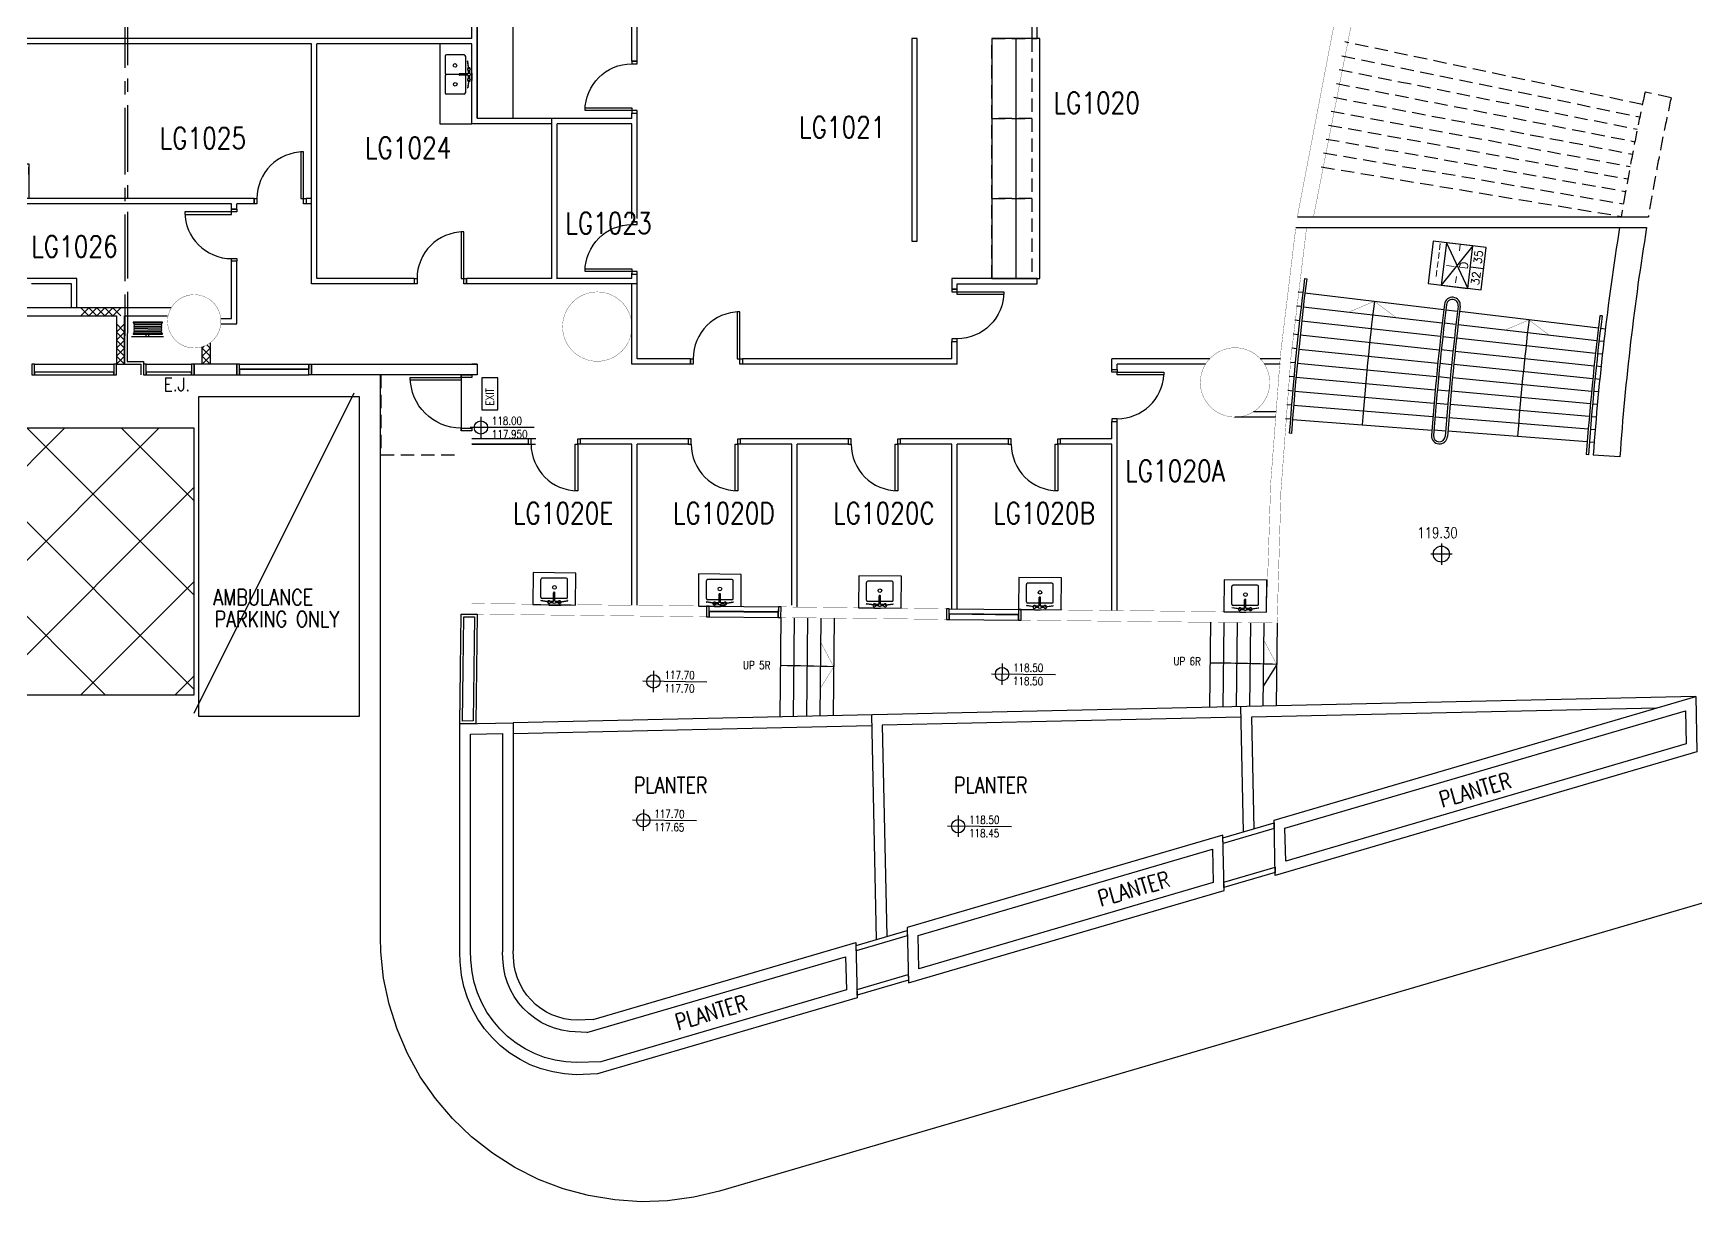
# Model space of a CAD drawing. Extents: x -163000 to 184253, y -124935 to 90032.
# Drawn here: x -78017 to -46858, y -99000 to -77101 of the extents above; entities that cross this region are included whole.
import ezdxf

# ---------------------------------------------------------------- set-up
doc = ezdxf.new("R2010")
doc.units = 0
doc.header["$LTSCALE"] = 1000
doc.header["$MEASUREMENT"] = 0
for name, pattern in [('s1118a$0$CENTER', [2, 1.25, -0.25, 0.25, -0.25]), ('s1118a$0$HIDDEN', [0.375, 0.25, -0.125]), ('s4118a$0$HIDDEN', [0.375, 0.25, -0.125])]:
    doc.linetypes.add(name, pattern=pattern)
doc.layers.get('0').update_dxf_attribs({"linetype": 'CONTINUOUS'})
for name, color, linetype in [('s1118a$0$17', 14, 'CONTINUOUS'), ('s1118a$0$20', 7, 'CONTINUOUS'), ('s1118a$0$22', 7, 'CONTINUOUS'), ('s1118a$0$23', 7, 'CONTINUOUS'), ('s1118a$0$25', 7, 'CONTINUOUS'), ('s1118a$0$30', 2, 'CONTINUOUS'), ('s1118a$0$31', 10, 'CONTINUOUS'), ('s1118a$0$49', 7, 'CONTINUOUS'), ('s1118a$0$5', 7, 'CONTINUOUS'), ('s1118a$0$56', 7, 'CONTINUOUS'), ('s1118a$0$6', 7, 'CONTINUOUS'), ('s1118a$0$7', 7, 'CONTINUOUS'), ('s1118a$0$DIM', 6, 'CONTINUOUS'), ('s1118a$0$Exit', 1, 'CONTINUOUS'), ('s1118a$0$FURNITURE', 4, 'CONTINUOUS'), ('s1118a$0$HR', 1, 'CONTINUOUS'), ('s1118a$0$ROOM-NO', 4, 'CONTINUOUS'), ('s4118a$0$17', 14, 'CONTINUOUS'), ('s4118a$0$20', 7, 'CONTINUOUS'), ('s4118a$0$23', 7, 'CONTINUOUS'), ('s4118a$0$25', 7, 'CONTINUOUS'), ('s4118a$0$30', 2, 'CONTINUOUS'), ('s4118a$0$35', 7, 'CONTINUOUS'), ('s4118a$0$48', 7, 'CONTINUOUS'), ('s4118a$0$51', 7, 'CONTINUOUS'), ('s4118a$0$6', 7, 'CONTINUOUS'), ('s4118a$0$9', 7, 'CONTINUOUS'), ('s4118a$0$DIM', 6, 'CONTINUOUS'), ('s4118a$0$FURNITURE', 4, 'CONTINUOUS'), ('s4118a$0$ROOM-NO', 4, 'CONTINUOUS')]:
    doc.layers.add(name, color=color, linetype=linetype)
doc.styles.add('s1118a$0$STANDARD', font='SIMPLEX', dxfattribs={"width": 0.8})
doc.styles.add('s4118a$0$STANDARD', font='SIMPLEX')

# ---------------------------------------------------------------- blocks, each defined once
blk = doc.blocks.new('s1118a$0$CHAT15')
at = {"layer": 's1118a$0$22', "color": 14, "linetype": 'Continuous'}
for points in [[(0, 0), (0.15, 0.15), (0.3, 0), (0.45, 0.15), (0.6, 0), (0.75, 0.15)], [(0, 0.15), (0.15, 0), (0.3, 0.15), (0.45, 0), (0.6, 0.15), (0.75, 0)]]:
    blk.add_lwpolyline(points, dxfattribs=at)
blk = doc.blocks.new('s1118a$0$HR')
at = {"layer": 's1118a$0$56', "color": 1, "linetype": 'Continuous'}
for p, q in [((0, 0.6), (0, 0)), ((0, 0.325), (0.05, 0.325)), ((0.0594, 0.046), (0.067, 0.5441)), ((0.0862, 0.046), (0.0938, 0.5441)), ((0.113, 0.046), (0.1206, 0.5441)), ((0.1398, 0.046), (0.1474, 0.5441)), ((0.1666, 0.046), (0.1742, 0.5441)), ((0.2009, 0.5441), (0.1933, 0.046)), ((0.2201, 0.046), (0.2277, 0.5441)), ((0.2469, 0.046), (0.2545, 0.5441)), ((0, 0.275), (0.05, 0.275))]:
    blk.add_line(p, q, dxfattribs=at)
for points in [[(0.0574, 0.57), (0.0449, 0.57), (0.0449, 0.02), (0.0574, 0.02)], [(0.2574, 0.02), (0.2699, 0.02), (0.2699, 0.57), (0.2574, 0.57)]]:
    blk.add_lwpolyline(points, close=True, dxfattribs=at)
for centre, start, end in [((0.08045, 0.544103), 0.000031, 180.000025), ((0.107236, 0.544103), 0.000031, 180.000025), ((0.134022, 0.544103), 0.000031, 180.000025), ((0.160808, 0.544103), 0.000031, 180.000025), ((0.187594, 0.544103), 0.000031, 180.000025), ((0.21438, 0.544103), 0.000031, 180.000025), ((0.241165, 0.544103), 0.000031, 180.000025), ((0.07285, 0.046), 179.999972, 359.999967), ((0.099636, 0.046), 179.999972, 359.999967), ((0.126422, 0.046), 179.999972, 359.999967), ((0.153208, 0.046), 179.999972, 359.999967), ((0.179994, 0.046), 179.999972, 359.999967), ((0.20678, 0.046), 179.999972, 359.999967), ((0.233565, 0.046), 179.999972, 359.999967)]:
    blk.add_arc(centre, 0.013393, start, end, dxfattribs=at)
blk = doc.blocks.new('s1118a$0$D1050A')
at = {"layer": 's1118a$0$30', "color": 14, "linetype": 'Continuous'}
for points in [[(0.05, 0.2), (0.1, 0.2), (0.1, 1.15), (0.05, 1.15)], [(0, 0), (0.05, 0), (0.05, 0.2), (0, 0.2)], [(1, 0), (1.05, 0), (1.05, 0.2), (1, 0.2)]]:
    blk.add_lwpolyline(points, close=True, dxfattribs=at)
blk.add_arc((0.05, 0.200001), 0.950006, 0, 90, dxfattribs=at)
blk = doc.blocks.new('s1118a$0$EXIT')
at = {"layer": 's1118a$0$56', "color": 1, "linetype": 'Continuous'}
blk.add_lwpolyline([(0, 0), (0.6, 0), (0.6, 0.3), (0, 0.3)], close=True, dxfattribs=at)
at = {"layer": 's1118a$0$56', "color": 1, "linetype": 'Continuous', "style": 's1118a$0$STANDARD', "width": 0.8}
blk.add_text('EXIT', height=0.15, dxfattribs=at).set_placement((0.0816, 0.0747))
blk = doc.blocks.new('s1118a$0$d875')
at = {"layer": 's1118a$0$30', "color": 2, "linetype": 'Continuous'}
blk.add_lwpolyline([(-86449.9, -74949.9), (-86449.9, -74074.9), (-86499.9, -74074.9), (-86499.9, -74949.9)], close=True, dxfattribs=at)
at = {"layer": 's1118a$0$30'}
for points in [[(-87374.9, -74949.9), (-87324.9, -74949.9), (-87324.9, -75049.9), (-87374.9, -75049.9)], [(-86449.9, -74949.9), (-86399.9, -74949.9), (-86399.9, -75049.9), (-86449.9, -75049.9)]]:
    blk.add_lwpolyline(points, close=True, dxfattribs=at)
blk.add_arc((-86449.9, -74949.9), 875, 90, 180, dxfattribs=at)
blk = doc.blocks.new('s1118a$0$MedicalSink')
at = {"layer": 's1118a$0$6'}
for p, q in [((-14273, 4724), (-14273, 4573)), ((-14247, 4724), (-14247, 4573)), ((-14257, 4563), (-14263, 4563))]:
    blk.add_line(p, q, dxfattribs=at)
blk.add_circle((-14260, 4748), 28, dxfattribs=at)
for centre, radius, start, end in [((-14360, 4748), 28, 202.4897, 192.2151), ((-14160, 4748), 28, 347.5759, 337.2985), ((-14263, 4573), 10, 180, 269.4331), ((-14257, 4573), 10, 269.4331, 0)]:
    blk.add_arc(centre, radius, start, end, dxfattribs=at)
at = {"layer": 's1118a$0$DIM', "linetype": 'Continuous'}
for p, q in [((-14513, 4723), (-14513, 4722)), ((-14363, 4748), (-14512, 4725)), ((-14362, 4743), (-14511, 4720)), ((-14360, 4747), (-14360, 4746)), ((-14336, 4734), (-14284, 4734)), ((-14334, 4759), (-14286, 4759)), ((-14236, 4734), (-14184, 4734)), ((-14234, 4759), (-14186, 4759)), ((-14161, 4747), (-14161, 4746)), ((-14160, 4743), (-14011, 4720)), ((-14158, 4748), (-14009, 4725)), ((-14008, 4723), (-14008, 4722))]:
    blk.add_line(p, q, dxfattribs=at)
blk.add_circle((-14263, 4474), 34.1, dxfattribs=at)
for centre, start, end in [((-14511, 4723), 103.0174, 193.0174), ((-14511, 4722), 193.0174, 283.0174), ((-14362, 4746), 13.0174, 103.0174), ((-14362, 4745), 283.0174, 13.0174), ((-14159, 4746), 76.9826, 166.9826), ((-14159, 4745), 166.9826, 256.9826), ((-14010, 4722), 256.9826, 346.9826), ((-14010, 4723), 346.9826, 76.9826)]:
    blk.add_arc(centre, 2, start, end, dxfattribs=at)
at = {"layer": 's1118a$0$FURNITURE', "linetype": 'Continuous'}
for p, q in [((-14485, 4680), (-14035, 4680)), ((-14510, 4655), (-14510, 4324)), ((-14010, 4655), (-14010, 4324)), ((-14485, 4299), (-14035, 4299))]:
    blk.add_line(p, q, dxfattribs=at)
for centre, start, end in [((-14485, 4655), 90, 180), ((-14035, 4655), 0, 90), ((-14485, 4324), 180, 270), ((-14035, 4324), 270, 0)]:
    blk.add_arc(centre, 25, start, end, dxfattribs=at)
blk = doc.blocks.new('s1118a$0$Clinic-LG1012')
at = {"layer": 's1118a$0$20'}
for centre in [(-87003, -70889), (-84022, -70889), (-89033, -71153), (-86052, -71153)]:
    blk.add_circle(centre, 50, dxfattribs=at)
at = {"layer": 's1118a$0$30'}
for p, q in [((-78700, -79750), (-78700, -79611)), ((-78100, -79550), (-78100, -80200)), ((-78100, -79750), (-78100, -79611)), ((-78600, -80200), (-78629, -80200))]:
    blk.add_line(p, q, dxfattribs=at)
blk.add_lwpolyline([(-78100, -80200), (-78700, -80200), (-78700, -79550), (-78100, -79550)], close=True, dxfattribs=at)
at = {"layer": 's1118a$0$49'}
for centre in [(-86745, -71042), (-83770, -71042), (-88755, -71223), (-85780, -71223)]:
    blk.add_circle(centre, 175, dxfattribs=at)
at = {"layer": 's1118a$0$6'}
for p, q in [((-88782, -71029), (-88782, -71180)), ((-88756, -71029), (-88756, -71180)), ((-86761, -70859), (-86761, -71009)), ((-86745, -71019), (-86751, -71019)), ((-86735, -70859), (-86735, -71009)), ((-85801, -71029), (-85801, -71180)), ((-85775, -71029), (-85775, -71180)), ((-83780, -70859), (-83780, -71009)), ((-83764, -71019), (-83770, -71019)), ((-83754, -70859), (-83754, -71009)), ((-88766, -71190), (-88772, -71190)), ((-85786, -71190), (-85792, -71190)), ((-70036, -77877), (-70036, -77871)), ((-69876, -77861), (-70026, -77861)), ((-69876, -77887), (-70026, -77887)), ((-78529, -80521), (-78439, -80521)), ((-78529, -80536), (-78439, -80536)), ((-78433, -80527), (-78433, -80530))]:
    blk.add_line(p, q, dxfattribs=at)
for centre, radius in [((-88769, -71005), 28), ((-86748, -70834), 28), ((-85788, -71005), 28), ((-83767, -70834), 28), ((-69851, -77874), 28), ((-78544, -80529), 16.8)]:
    blk.add_circle(centre, radius, dxfattribs=at)
for centre, radius, start, end in [((-86751, -71009), 10, 180, 269.4331), ((-86745, -71009), 10, 269.4331, 0), ((-83770, -71009), 10, 180, 269.4331), ((-83764, -71009), 10, 269.4331, 0), ((-88772, -71180), 10, 180, 269.4331), ((-88766, -71180), 10, 269.4331, 0), ((-85791, -71180), 10, 180, 269.4331), ((-85785, -71180), 10, 269.4331, 0), ((-70026, -77871), 10, 90, 179.4331), ((-70026, -77877), 10, 179.4331, 270), ((-69851, -77774), 28, 112.4897, 102.2151), ((-69851, -77974), 28, 257.5759, 247.2985), ((-78439, -80527), 6, 359.4331, 90), ((-78439, -80530), 6, 270, 359.4331)]:
    blk.add_arc(centre, radius, start, end, dxfattribs=at)
at = {"layer": 's1118a$0$DIM', "linetype": 'Continuous'}
for p, q in [((-69856, -77773), (-69879, -77624)), ((-69877, -77621), (-69878, -77621)), ((-69851, -77772), (-69874, -77623)), ((-69866, -77798), (-69866, -77850)), ((-69866, -77898), (-69866, -77950)), ((-69853, -77774), (-69854, -77774)), ((-69856, -77975), (-69879, -78124)), ((-69877, -78127), (-69878, -78126)), ((-69851, -77976), (-69874, -78125)), ((-69853, -77974), (-69854, -77973))]:
    blk.add_line(p, q, dxfattribs=at)
for centre, radius in [((-70112, -77705), 34.1), ((-70109, -78058), 34.1), ((-78379, -80530), 20.5)]:
    blk.add_circle(centre, radius, dxfattribs=at)
for centre, start, end in [((-69877, -77623), 103.0174, 193.0174), ((-69876, -77623), 13.0174, 103.0174), ((-69854, -77772), 193.0174, 283.0174), ((-69853, -77772), 283.0174, 13.0174), ((-69877, -78124), 166.9826, 256.9826), ((-69876, -78125), 256.9826, 346.9826), ((-69854, -77975), 76.9826, 166.9826), ((-69853, -77976), 346.9826, 76.9826)]:
    blk.add_arc(centre, 2, start, end, dxfattribs=at)
at = {"layer": 's1118a$0$FURNITURE', "linetype": 'Continuous'}
for p, q in [((-70300, -77528), (-70300, -77848)), ((-69944, -77503), (-70275, -77503)), ((-69919, -77528), (-69919, -77848)), ((-70300, -77898), (-70300, -78218)), ((-70036, -77873), (-70275, -77873)), ((-70036, -77873), (-70275, -77873)), ((-69919, -77898), (-69919, -78218)), ((-69944, -78243), (-70275, -78243)), ((-78488, -80378), (-78289, -80378)), ((-78503, -80663), (-78503, -80393)), ((-78488, -80678), (-78289, -80678)), ((-78274, -80663), (-78274, -80393))]:
    blk.add_line(p, q, dxfattribs=at)
at = {"layer": 's1118a$0$FURNITURE'}
blk.add_lwpolyline([(-78700, -80300), (-78700, -80740), (-78154, -80740), (-78150, -80304)], close=True, dxfattribs=at)
at = {"layer": 's1118a$0$FURNITURE', "linetype": 'Continuous'}
for centre, radius, start, end in [((-70275, -77528), 25, 90, 180), ((-69944, -77528), 25, 0, 90), ((-70275, -77848), 25, 180, 270), ((-70275, -77898), 25, 90, 180), ((-69944, -77848), 25, 328.7989, 0), ((-69944, -77898), 25, 0, 26.2288), ((-70275, -78218), 25, 180, 270), ((-69944, -78218), 25, 270, 0), ((-78488, -80393), 15, 90, 180), ((-78289, -80393), 15, 0, 90), ((-78488, -80663), 15, 180, 270), ((-78289, -80663), 15, 270, 0)]:
    blk.add_arc(centre, radius, start, end, dxfattribs=at)
at = {"layer": 's1118a$0$DIM', "rotation": 90}
for p in [(-84367, -63312), (-84322, -65044), (-73889, -65620)]:
    blk.add_blockref('s1118a$0$MedicalSink', p, dxfattribs=at)
blk = doc.blocks.new('s1118a')
at = {"layer": 's1118a$0$5'}
h = blk.add_hatch(dxfattribs=at)
h.set_pattern_fill('ANSI37', color=2, scale=10000)
h.paths.add_polyline_path([(-75000, -84500), (-84350, -84500), (-84350, -89500), (-75000, -89500)])
at = {"layer": 's1118a$0$17', "linetype": 'Continuous'}
for p, q in [((-69800, -77200), (-69800, -75700)), ((-69700, -78690), (-69700, -75800)), ((-69800, -77200), (-78800, -77200)), ((-72800, -77300), (-78700, -77300)), ((-72800, -81800), (-72800, -77300)), ((-72700, -81700), (-72700, -77300)), ((-69800, -77300), (-72700, -77300)), ((-69800, -78800), (-69800, -77300)), ((-68300, -78800), (-69800, -78800)), ((-68300, -78800), (-69800, -78800)), ((-66800, -78700), (-69690, -78700)), ((-68300, -81700), (-68300, -78800)), ((-66800, -78800), (-68200, -78800)), ((-68200, -81700), (-68200, -78800)), ((-68200, -81700), (-68200, -79782)), ((-73875, -80200), (-78700, -80200)), ((-74300, -80300), (-78700, -80300)), ((-74300, -80400), (-74300, -80300)), ((-74200, -80400), (-74200, -80300)), ((-73875, -80300), (-74200, -80300)), ((-72800, -80200), (-72900, -80200)), ((-72800, -80300), (-72900, -80300)), ((-68300, -81700), (-68300, -80603)), ((-74300, -82450), (-74300, -81375)), ((-74200, -82550), (-74200, -81375)), ((-77200, -81700), (-78150, -81700)), ((-77300, -81800), (-78050, -81800)), ((-77300, -82250), (-77300, -81800)), ((-77200, -82250), (-77200, -81700)), ((-70875, -81800), (-72800, -81800)), ((-70875, -81700), (-72700, -81700)), ((-68300, -81700), (-69900, -81700)), ((-68300, -81800), (-69900, -81800)), ((-68300, -81700), (-68418, -81700)), ((-68737, -84700), (-69800, -84700)), ((-68737, -84800), (-69800, -84800))]:
    blk.add_line(p, q, dxfattribs=at)
at = {"layer": 's1118a$0$17'}
for p, q in [((-73875, -80200), (-73875, -80300)), ((-72900, -80200), (-72900, -80300)), ((-74200, -80400), (-74300, -80400)), ((-74200, -81375), (-74300, -81375)), ((-70875, -81700), (-70875, -81800)), ((-69900, -81800), (-69900, -81700)), ((-74502, -82450), (-74300, -82450)), ((-74502, -82550), (-74200, -82550)), ((-68737, -84799), (-68737, -84699)), ((-68737, -84800), (-68737, -84700)), ((-67762, -84799), (-67762, -84699)), ((-67762, -84800), (-67762, -84700))]:
    blk.add_line(p, q, dxfattribs=at)
at = {"layer": 's1118a$0$20', "color": 14, "linetype": 'Continuous'}
for p, q in [((-75700, -82250), (-75800, -82250)), ((-74200, -83300), (-75000, -83300)), ((-75000, -83300), (-75000, -83500)), ((-75000, -83500), (-74200, -83500)), ((-74200, -83500), (-74200, -83300)), ((-72800, -83300), (-69700, -83300)), ((-72800, -83500), (-72800, -83300)), ((-69700, -83500), (-72800, -83500)), ((-69700, -83300), (-69800, -83300)), ((-69700, -83300), (-69700, -83500)), ((-68600, -84705), (-69800, -84705)), ((-69800, -84805), (-68605, -84805))]:
    blk.add_line(p, q, dxfattribs=at)
for points in [[(-75433, -82250), (-83400, -82250), (-83400, -83300), (-83250, -83300), (-83250, -82400), (-81664, -82400), (-81664, -83300), (-81514, -83300), (-81514, -82400), (-79928, -82400), (-79928, -83300), (-79778, -83300), (-79778, -82400), (-76456, -82400), (-76456, -83300), (-76306, -83300), (-76306, -82400), (-75500, -82400)], [(-74700, -82900), (-74700, -83300), (-74850, -83300), (-74850, -82977)]]:
    blk.add_lwpolyline(points, dxfattribs=at)
at = {"layer": 's1118a$0$20', "color": 14, "linetype": 'Continuous', "const_width": 5}
blk.add_lwpolyline([(-76456, -83500), (-76000, -83500), (-76000, -83300), (-76456, -83300)], close=True, dxfattribs=at)
blk.add_lwpolyline([(-68703, -88000), (-70000, -87986), (-70000, -84550), (-69800, -84550), (-69800, -87788), (-68701, -87800)], dxfattribs=at)
at = {"layer": 's1118a$0$22', "color": 14, "linetype": 'Continuous'}
for points in [[(-74700, -83300), (-74850, -83150), (-74700, -83000), (-74761, -82939)], [(-74850, -83300), (-74700, -83150), (-74850, -83000), (-74814, -82964)]]:
    blk.add_lwpolyline(points, dxfattribs=at)
at = {"layer": 's1118a$0$23', "color": 14, "linetype": 'Continuous'}
for points in [[(-74200, -83500), (-74150, -83500), (-74150, -83300), (-74200, -83300)], [(-74150, -83300), (-72850, -83300), (-72850, -83395), (-74150, -83395)], [(-74150, -83500), (-72850, -83500), (-72850, -83405), (-74150, -83405)], [(-72800, -83500), (-72850, -83500), (-72850, -83300), (-72800, -83300)]]:
    blk.add_lwpolyline(points, close=True, dxfattribs=at)
at = {"layer": 's1118a$0$23', "color": 14, "linetype": 's1118a$0$HIDDEN'}
blk.add_lwpolyline([(-71500, -83500), (-71500, -85000), (-70000, -85000)], dxfattribs=at)
at = {"layer": 's1118a$0$25', "color": 10, "linetype": 'Continuous'}
for p, q in [((-71510, -94040), (-71510, -83500)), ((-70000, -83500), (-70000, -84550))]:
    blk.add_line(p, q, dxfattribs=at)
for points in [[(-39570, -91305), (-43511, -92460), (-53108, -95271), (-62705, -98082), (-65156, -98800)], [(-65156, -98800), (-65638, -98915), (-66128, -98982), (-66625, -99000), (-67119, -98967), (-67608, -98886), (-68087, -98756), (-68550, -98580), (-68993, -98358), (-69412, -98091), (-69802, -97786), (-70160, -97442), (-70481, -97066), (-70763, -96658), (-71004, -96224), (-71199, -95768), (-71349, -95295), (-71450, -94810), (-71502, -94318), (-71510, -94040)]]:
    blk.add_lwpolyline(points, dxfattribs=at)
at = {"layer": 's1118a$0$30'}
blk.add_line((-69800, -77850), (-69800, -77989), dxfattribs=at)
at = {"layer": 's1118a$0$30', "color": 14, "linetype": 'Continuous'}
for p, q in [((-77992, -83300), (-76506, -83300)), ((-75900, -83300), (-75050, -83300))]:
    blk.add_line(p, q, dxfattribs=at)
at = {"layer": 's1118a$0$30'}
for points in [[(-69700, -78690), (-69020, -78690), (-69020, -75800), (-69700, -75800)], [(-69800, -77300), (-70400, -77300), (-70400, -78800), (-69800, -78800)]]:
    blk.add_lwpolyline(points, close=True, dxfattribs=at)
at = {"layer": 's1118a$0$30', "color": 14, "linetype": 'Continuous'}
for points in [[(-78042, -83500), (-77992, -83500), (-77992, -83300), (-78042, -83300)], [(-77992, -83500), (-76506, -83500), (-76506, -83450), (-77992, -83450)], [(-76506, -83500), (-76456, -83500), (-76456, -83300), (-76506, -83300)], [(-75950, -83500), (-75900, -83500), (-75900, -83300), (-75950, -83300)], [(-75900, -83500), (-75050, -83500), (-75050, -83450), (-75900, -83450)], [(-75050, -83500), (-75000, -83500), (-75000, -83300), (-75050, -83300)]]:
    blk.add_lwpolyline(points, close=True, dxfattribs=at)
at = {"layer": 's1118a$0$30', "color": 2, "linetype": 'Continuous'}
for points in [[(-68737, -84799), (-68687, -84799), (-68687, -84699), (-68737, -84699)], [(-67762, -84799), (-67812, -84799), (-67812, -84699), (-67762, -84699)]]:
    blk.add_lwpolyline(points, dxfattribs=at)
blk.add_lwpolyline([(-67812, -84799), (-67812, -85674), (-67862, -85674), (-67862, -84799)], close=True, dxfattribs=at)
at = {"layer": 's1118a$0$30'}
blk.add_arc((-67812, -84799), 875, 180, 270, dxfattribs=at)
at = {"layer": 's1118a$0$5', "color": 14, "linetype": 'Continuous'}
blk.add_line((-75000, -89843), (-72000, -83843), dxfattribs=at)
blk.add_lwpolyline([(-74912, -83908), (-71912, -83908), (-71912, -89908), (-74912, -89908)], close=True, dxfattribs=at)
at = {"layer": 's1118a$0$5', "color": 2}
blk.add_lwpolyline([(-75000, -84500), (-84350, -84500), (-84350, -89500), (-75000, -89500)], close=True, dxfattribs=at)
at = {"layer": 's1118a$0$6'}
for p, q in [((-70036, -77877), (-70036, -77871)), ((-69876, -77861), (-70026, -77861)), ((-69876, -77887), (-70026, -77887))]:
    blk.add_line(p, q, dxfattribs=at)
at = {"layer": 's1118a$0$6', "color": 14, "linetype": 'Continuous', "const_width": 5}
blk.add_lwpolyline([(-74500, -82500, 1), (-75500, -82500, 1)], format="xyb", close=True, dxfattribs=at)
at = {"layer": 's1118a$0$6'}
blk.add_circle((-69851, -77874), 28, dxfattribs=at)
for centre, radius, start, end in [((-70026, -77871), 10, 90, 179.4331), ((-70026, -77877), 10, 179.4331, 270), ((-69851, -77774), 28, 112.4897, 102.2151), ((-69851, -77974), 28, 257.5759, 247.2985)]:
    blk.add_arc(centre, radius, start, end, dxfattribs=at)
at = {"layer": 's1118a$0$7', "color": 4, "linetype": 's1118a$0$CENTER'}
for points in [[(-76298, -32288), (-76300, -32500), (-78250, -32500), (-78250, -72500), (-76300, -72500), (-76300, -82250), (-76306, -83300), (-76000, -83300), (-76000, -83500)], [(-76250, -32300), (-76250, -32550), (-78168, -32539), (-78207, -72450), (-76250, -72450), (-76250, -82200), (-76256, -83250), (-75950, -83250), (-75950, -83500)]]:
    blk.add_lwpolyline(points, dxfattribs=at)
at = {"layer": 's1118a$0$DIM', "linetype": 'Continuous'}
for p, q in [((-69856, -77773), (-69879, -77624)), ((-69877, -77621), (-69878, -77621)), ((-69851, -77772), (-69874, -77623)), ((-69866, -77798), (-69866, -77850)), ((-69866, -77898), (-69866, -77950)), ((-69853, -77774), (-69854, -77774)), ((-69841, -77800), (-69841, -77848)), ((-69856, -77975), (-69879, -78124)), ((-69877, -78127), (-69878, -78126)), ((-69851, -77976), (-69874, -78125)), ((-69853, -77974), (-69854, -77973)), ((-69841, -77900), (-69841, -77948))]:
    blk.add_line(p, q, dxfattribs=at)
for centre in [(-70112, -77705), (-70109, -78058)]:
    blk.add_circle(centre, 34.1, dxfattribs=at)
for centre, start, end in [((-69877, -77623), 103.0174, 193.0174), ((-69876, -77623), 13.0174, 103.0174), ((-69854, -77772), 193.0174, 283.0174), ((-69853, -77772), 283.0174, 13.0174), ((-69877, -78124), 166.9826, 256.9826), ((-69876, -78125), 256.9826, 346.9826), ((-69854, -77975), 76.9826, 166.9826), ((-69853, -77976), 346.9826, 76.9826)]:
    blk.add_arc(centre, 2, start, end, dxfattribs=at)
at = {"layer": 's1118a$0$FURNITURE', "linetype": 'Continuous'}
for p, q in [((-70300, -77528), (-70300, -77848)), ((-69944, -77503), (-70275, -77503)), ((-69919, -77528), (-69919, -77848)), ((-70300, -77898), (-70300, -78218)), ((-70036, -77873), (-70275, -77873)), ((-70036, -77873), (-70275, -77873)), ((-69919, -77898), (-69919, -78218)), ((-69944, -78243), (-70275, -78243))]:
    blk.add_line(p, q, dxfattribs=at)
for centre, start, end in [((-70275, -77528), 90, 180), ((-69944, -77528), 0, 90), ((-70275, -77848), 180, 270), ((-70275, -77898), 90, 180), ((-69944, -77848), 328.7989, 0), ((-69944, -77898), 0, 26.2288), ((-70275, -78218), 180, 270), ((-69944, -78218), 270, 0)]:
    blk.add_arc(centre, 25, start, end, dxfattribs=at)
at = {"xscale": 999.9979999999999, "yscale": 999.9979999999999, "zscale": 1000}
blk.add_blockref('s1118a$0$CHAT15', (-77125, -82400), dxfattribs=at)
at = {"xscale": 999.9979999999999, "yscale": 999.9979999999999, "zscale": 1000, "rotation": 90}
blk.add_blockref('s1118a$0$CHAT15', (-76306, -83300), dxfattribs=at)
at = {"layer": 's1118a$0$20'}
blk.add_blockref('s1118a$0$Clinic-LG1012', (0, 0), dxfattribs=at)
at = {"layer": 's1118a$0$30'}
for p in [(13500, -5250), (16500, -6750)]:
    blk.add_blockref('s1118a$0$d875', p, dxfattribs=at)
at = {"layer": 's1118a$0$30', "rotation": 90}
blk.add_blockref('s1118a$0$d875', (-149250, 6000), dxfattribs=at)
at = {"layer": 's1118a$0$31', "xscale": 999.9979999999999, "yscale": -999.9979999999999, "zscale": 1000, "rotation": 270}
blk.add_blockref('s1118a$0$D1050A', (-69800, -83500), dxfattribs=at)
at = {"layer": 's1118a$0$Exit', "xscale": 999.9979999999999, "yscale": 999.9979999999999, "zscale": 1000, "rotation": 90}
blk.add_blockref('s1118a$0$EXIT', (-69308, -84158), dxfattribs=at)
at = {"layer": 's1118a$0$HR', "xscale": 999.9979999999999, "yscale": 999.9979999999999, "zscale": 1000, "rotation": 90}
blk.add_blockref('s1118a$0$HR', (-75575, -82784), dxfattribs=at)
at = {"layer": 's1118a$0$5', "color": 15, "linetype": 'Continuous', "style": 's1118a$0$STANDARD', "width": 0.8}
for s, p in [('AMBULANCE', (-74642, -87821)), ('PARKING ONLY', (-74616, -88230))]:
    blk.add_text(s, height=300, dxfattribs=at).set_placement(p)
at = {"layer": 's1118a$0$7', "color": 4, "linetype": 's1118a$0$CENTER', "style": 's1118a$0$STANDARD', "width": 0.84}
blk.add_text('E.J.', height=250, dxfattribs=at).set_placement((-75573, -83811))
at = {"layer": 's1118a$0$ROOM-NO', "style": 's1118a$0$STANDARD', "width": 0.8}
for s, p in [('LG1025', (-75647, -79268)), ('LG1024', (-71799, -79447)), ('LG1026', (-78053, -81295))]:
    blk.add_text(s, height=400, dxfattribs=at).set_placement(p)
blk = doc.blocks.new('s4118a$0$LEVEL')
at = {"layer": 's4118a$0$35', "linetype": 'Continuous'}
for p, q in [((1, 0), (-0.2, 0)), ((0, 0.2), (0, -0.2))]:
    blk.add_line(p, q, dxfattribs=at)
blk.add_circle((0, 0), 0.125, dxfattribs=at)
at = {"layer": 's4118a$0$35', "linetype": 'Continuous', "style": 's4118a$0$STANDARD', "width": 0.8}
for tag, p in [('TAG2', (0.2063, 0.05)), ('TAG1', (0.2063, -0.2))]:
    blk.add_attdef(tag, p, '', height=0.15, dxfattribs=at)
blk = doc.blocks.new('s4118a$0$FFBOX')
at = {"layer": 's4118a$0$51', "color": 14, "linetype": 'Continuous'}
for p, q in [((0.4, 0.25), (-0.4, -0.25)), ((0.4, -0.25), (-0.4, 0.25)), ((0, -0.5), (0, -0.25))]:
    blk.add_line(p, q, dxfattribs=at)
for points in [[(-0.4, -0.5), (0.4, -0.5), (0.4, 0.5), (-0.4, 0.5)], [(-0.4, -0.25), (0.4, -0.25), (0.4, 0.25), (-0.4, 0.25)]]:
    blk.add_lwpolyline(points, close=True, dxfattribs=at)
at = {"layer": 's4118a$0$51', "color": 14, "linetype": 'Continuous', "style": 's4118a$0$STANDARD'}
for tag, p in [('TAG1', (-0.2728, 0.3)), ('TAG6', (-0.3495, -0.075)), ('TAG5', (-0.0496, 0.05)), ('TAG7', (0.2504, -0.075)), ('TAG2', (-0.324, -0.45)), ('TAG8', (-0.2496, -0.45)), ('TAG4', (-0.0496, -0.2)), ('TAG3', (0.076, -0.45)), ('TAG9', (0.1504, -0.45))]:
    blk.add_attdef(tag, p, '', height=0.15, dxfattribs=at)
blk = doc.blocks.new('s4118a$0$d875')
at = {"layer": 's4118a$0$30', "color": 2, "linetype": 'Continuous'}
blk.add_lwpolyline([(-86449.9, -74949.9), (-86449.9, -74074.9), (-86499.9, -74074.9), (-86499.9, -74949.9)], close=True, dxfattribs=at)
at = {"layer": 's4118a$0$30'}
for points in [[(-87374.9, -74949.9), (-87324.9, -74949.9), (-87324.9, -75049.9), (-87374.9, -75049.9)], [(-86449.9, -74949.9), (-86399.9, -74949.9), (-86399.9, -75049.9), (-86449.9, -75049.9)]]:
    blk.add_lwpolyline(points, close=True, dxfattribs=at)
blk.add_arc((-86449.9, -74949.9), 875, 90, 180, dxfattribs=at)
blk = doc.blocks.new('s4118a$0$MedicalSink')
at = {"layer": 's4118a$0$6'}
for p, q in [((-14273, 4724), (-14273, 4573)), ((-14247, 4724), (-14247, 4573)), ((-14257, 4563), (-14263, 4563))]:
    blk.add_line(p, q, dxfattribs=at)
blk.add_circle((-14260, 4748), 28, dxfattribs=at)
for centre, radius, start, end in [((-14360, 4748), 28, 202.4897, 192.2151), ((-14160, 4748), 28, 347.5759, 337.2985), ((-14263, 4573), 10, 180, 269.4331), ((-14257, 4573), 10, 269.4331, 0)]:
    blk.add_arc(centre, radius, start, end, dxfattribs=at)
at = {"layer": 's4118a$0$DIM', "linetype": 'Continuous'}
for p, q in [((-14513, 4723), (-14513, 4722)), ((-14363, 4748), (-14512, 4725)), ((-14362, 4743), (-14511, 4720)), ((-14360, 4747), (-14360, 4746)), ((-14336, 4734), (-14284, 4734)), ((-14334, 4759), (-14286, 4759)), ((-14236, 4734), (-14184, 4734)), ((-14234, 4759), (-14186, 4759)), ((-14161, 4747), (-14161, 4746)), ((-14160, 4743), (-14011, 4720)), ((-14158, 4748), (-14009, 4725)), ((-14008, 4723), (-14008, 4722))]:
    blk.add_line(p, q, dxfattribs=at)
blk.add_circle((-14263, 4474), 34.1, dxfattribs=at)
for centre, start, end in [((-14511, 4723), 103.0174, 193.0174), ((-14511, 4722), 193.0174, 283.0174), ((-14362, 4746), 13.0174, 103.0174), ((-14362, 4745), 283.0174, 13.0174), ((-14159, 4746), 76.9826, 166.9826), ((-14159, 4745), 166.9826, 256.9826), ((-14010, 4722), 256.9826, 346.9826), ((-14010, 4723), 346.9826, 76.9826)]:
    blk.add_arc(centre, 2, start, end, dxfattribs=at)
at = {"layer": 's4118a$0$FURNITURE', "linetype": 'Continuous'}
for p, q in [((-14485, 4680), (-14035, 4680)), ((-14510, 4655), (-14510, 4324)), ((-14010, 4655), (-14010, 4324)), ((-14485, 4299), (-14035, 4299))]:
    blk.add_line(p, q, dxfattribs=at)
for centre, start, end in [((-14485, 4655), 90, 180), ((-14035, 4655), 0, 90), ((-14485, 4324), 180, 270), ((-14035, 4324), 270, 0)]:
    blk.add_arc(centre, 25, start, end, dxfattribs=at)
blk = doc.blocks.new('s4118a')
at = {"layer": 's4118a$0$17', "linetype": 'Continuous'}
for p, q in [((-66800, -77625), (-66800, -75800)), ((-66700, -77625), (-66700, -75800)), ((-68300, -81700), (-68300, -78700)), ((-66800, -78700), (-68300, -78700)), ((-68200, -81700), (-68200, -78800)), ((-66800, -78800), (-68200, -78800)), ((-66900, -78800), (-68000, -78800)), ((-66800, -78700), (-66800, -78600)), ((-66800, -80574), (-66800, -78800)), ((-66700, -80574), (-66700, -78600)), ((-66800, -81700), (-66800, -81600)), ((-66700, -81800), (-66700, -81600)), ((-66700, -81800), (-68428, -81800)), ((-68300, -81700), (-68418, -81700)), ((-66800, -81700), (-68210, -81700)), ((-66800, -83300), (-66800, -81800)), ((-66700, -83200), (-66700, -81700)), ((-60800, -83200), (-60800, -82875)), ((-60700, -83300), (-60700, -82875)), ((-65700, -83300), (-66800, -83300)), ((-65700, -83200), (-66700, -83200)), ((-60800, -83200), (-64725, -83200)), ((-60700, -83300), (-64725, -83300)), ((-57800, -83400), (-57800, -83200)), ((-55967, -83200), (-57800, -83200)), ((-57700, -83400), (-57700, -83300)), ((-56044, -83300), (-57700, -83300)), ((-54641, -83200), (-55019, -83200)), ((-54650, -83300), (-54942, -83300)), ((-57800, -84700), (-57800, -84375)), ((-57700, -87921), (-57700, -84375)), ((-54736, -84295), (-55498, -84295)), ((-54728, -84195), (-55146, -84195)), ((-65737, -84700), (-67762, -84700)), ((-62737, -84700), (-64762, -84700)), ((-59737, -84700), (-61762, -84700)), ((-57800, -84700), (-58762, -84700)), ((-66800, -84800), (-67762, -84800)), ((-66800, -87821), (-66800, -84800)), ((-65737, -84800), (-66700, -84800)), ((-66700, -87822), (-66700, -84800)), ((-63800, -84800), (-64762, -84800)), ((-63800, -87821), (-63800, -84800)), ((-63700, -87855), (-63700, -84800)), ((-62737, -84800), (-63700, -84800)), ((-60800, -84800), (-61762, -84800)), ((-60800, -87887), (-60800, -84800)), ((-60700, -87888), (-60700, -84800)), ((-59737, -84800), (-60700, -84800)), ((-57800, -84800), (-58762, -84800)), ((-57800, -87920), (-57800, -84800))]:
    blk.add_line(p, q, dxfattribs=at)
at = {"layer": 's4118a$0$17'}
for p, q in [((-66800, -77625), (-66700, -77625)), ((-66800, -78600), (-66700, -78600)), ((-66800, -80638), (-66700, -80638)), ((-66800, -81613), (-66700, -81613)), ((-60800, -82875), (-60700, -82875)), ((-65700, -83200), (-65700, -83300)), ((-64725, -83200), (-64725, -83300)), ((-57800, -83400), (-57700, -83400)), ((-57800, -84375), (-57700, -84375)), ((-68737, -84799), (-68737, -84699)), ((-68737, -84800), (-68737, -84700)), ((-67762, -84799), (-67762, -84699)), ((-67762, -84800), (-67762, -84700)), ((-65737, -84799), (-65737, -84699)), ((-65737, -84800), (-65737, -84700)), ((-64762, -84799), (-64762, -84699)), ((-64762, -84800), (-64762, -84700)), ((-62737, -84799), (-62737, -84699)), ((-62737, -84800), (-62737, -84700)), ((-61762, -84799), (-61762, -84699)), ((-61762, -84800), (-61762, -84700)), ((-59737, -84799), (-59737, -84699)), ((-59737, -84800), (-59737, -84700)), ((-58762, -84799), (-58762, -84699)), ((-58762, -84800), (-58762, -84700))]:
    blk.add_line(p, q, dxfattribs=at)
for points in [[(-59200, -75425), (-59300, -75425), (-59300, -77200), (-59200, -77200)], [(-61450, -77200), (-61550, -77200), (-61550, -81000), (-61450, -81000)], [(-59200, -81700), (-60800, -81700), (-60800, -81900), (-60700, -81900), (-60700, -81800), (-59200, -81800)]]:
    blk.add_lwpolyline(points, close=True, dxfattribs=at)
at = {"layer": 's4118a$0$20', "color": 14, "linetype": 'Continuous', "const_width": 5}
for points in [[(-54354, -80740, 0.032966), (-54902, -87951, 0.032966)], [(-54152, -80740, 0.034012), (-54704, -88153, 0.034012)]]:
    blk.add_lwpolyline(points, format="xyb", dxfattribs=at)
for points in [[(-68701, -87801), (-65402, -87837), (-65402, -88037), (-68703, -88000)], [(-54898, -87951), (-59502, -87901), (-59502, -88101), (-54704, -88154)]]:
    blk.add_lwpolyline(points, dxfattribs=at)
blk.add_lwpolyline([(-64004, -88052), (-60904, -88086), (-60902, -87886), (-64002, -87852)], close=True, dxfattribs=at)
at = {"layer": 's4118a$0$23', "color": 14, "linetype": 'Continuous'}
for p, q in [((-46859, -89533), (-69022, -90022)), ((-55392, -89721), (-55340, -92069)), ((-62309, -89873), (-62216, -94083)), ((-69022, -90222), (-62305, -90073))]:
    blk.add_line(p, q, dxfattribs=at)
for points in [[(-65402, -88037), (-65352, -88037), (-65349, -87837), (-65399, -87837)], [(-65349, -87837), (-64052, -87851), (-64053, -87946), (-65350, -87932)], [(-64054, -88051), (-64004, -88052), (-64002, -87852), (-64052, -87852)], [(-65352, -88037), (-64054, -88051), (-64053, -87956), (-65351, -87942)], [(-60902, -88086), (-60852, -88086), (-60850, -87886), (-60900, -87886)], [(-60852, -88086), (-59552, -88100), (-59551, -88006), (-60851, -87991)], [(-60850, -87886), (-59550, -87900), (-59551, -87996), (-60851, -87981)], [(-59552, -88100), (-59502, -88101), (-59500, -87901), (-59550, -87901)], [(-54739, -92883), (-54762, -91848), (-46859, -89533), (-46836, -90568)], [(-54558, -91996), (-47053, -89798), (-47039, -90419), (-54544, -92618)], [(-55720, -92181), (-54760, -91900), (-54758, -92003), (-55718, -92284)], [(-61615, -94897), (-55698, -93164), (-55721, -92129), (-61638, -93862)], [(-61421, -94632), (-61435, -94011), (-55915, -92394), (-55902, -93015)], [(-55702, -93009), (-54742, -92728), (-54740, -92831), (-55700, -93112)], [(-62597, -94195), (-61637, -93914), (-61635, -94017), (-62594, -94298)], [(-62578, -95023), (-61619, -94742), (-61616, -94846), (-62576, -95127)]]:
    blk.add_lwpolyline(points, close=True, dxfattribs=at)
for points in [[(-70011, -89015), (-70000, -87986), (-69700, -87990), (-69722, -90037), (-70022, -90044), (-70011, -89015)], [(-69961, -89015), (-69950, -88037), (-69750, -88039), (-69772, -89988), (-69972, -89992), (-69961, -89015)], [(-70022, -94330), (-70022, -90044), (-69022, -90022), (-69022, -94295)], [(-55387, -89921), (-62105, -90069), (-62017, -94025)], [(-47596, -89749), (-55187, -89916), (-55141, -92011)], [(-69822, -94299), (-69822, -90239), (-69222, -90226), (-69222, -94318)], [(-67443, -96604), (-67841, -96619), (-68060, -96604), (-68280, -96568), (-68495, -96509), (-68702, -96431), (-68894, -96334), (-69082, -96215), (-69258, -96077), (-69417, -95924), (-69559, -95758), (-69685, -95576), (-69792, -95383), (-69879, -95179), (-69946, -94967), (-69991, -94753), (-70017, -94502), (-70022, -94330)], [(-67377, -96377), (-67837, -96393), (-68037, -96380), (-68237, -96347), (-68433, -96294), (-68621, -96222), (-68795, -96135), (-68966, -96026), (-69126, -95901), (-69271, -95762), (-69400, -95610), (-69514, -95445), (-69612, -95270), (-69691, -95084), (-69752, -94891), (-69793, -94697), (-69818, -94464), (-69822, -94299)], [(-67645, -95830), (-67967, -95808), (-68110, -95785), (-68248, -95748), (-68380, -95697), (-68498, -95638), (-68619, -95561), (-68732, -95472), (-68834, -95374), (-68924, -95269), (-69004, -95153), (-69072, -95030), (-69128, -94900), (-69171, -94763), (-69199, -94629), (-69218, -94449), (-69222, -94318)], [(-67526, -95587), (-67825, -95598), (-67944, -95590), (-68067, -95569), (-68186, -95537), (-68299, -95494), (-68400, -95444), (-68504, -95377), (-68601, -95301), (-68688, -95217), (-68765, -95127), (-68834, -95028), (-68893, -94922), (-68940, -94811), (-68978, -94693), (-69002, -94578), (-69019, -94416), (-69022, -94295)], [(-67645, -95830), (-62792, -94408), (-62778, -95030), (-67377, -96377)], [(-67526, -95587), (-62598, -94143), (-62575, -95178), (-67443, -96604)]]:
    blk.add_lwpolyline(points, dxfattribs=at)
for radius, start, end in [(48905, 170.8701, 175.9027), (48405, 170.775, 175.9028)]:
    blk.add_arc((0, -88500), radius, start, end, dxfattribs=at)
at = {"layer": 's4118a$0$25', "color": 10, "linetype": 's4118a$0$HIDDEN'}
for p, q in [((-47858, -78436), (-53436, -77264)), ((-53490, -77523), (-47906, -78668)), ((-53543, -77782), (-47954, -78901)), ((-53594, -78042), (-48000, -79133)), ((-47320, -78310), (-47809, -78204)), ((-53644, -78302), (-48044, -79366)), ((-53740, -78822), (-48131, -79832)), ((-53693, -78562), (-48088, -79599)), ((-53787, -79083), (-48172, -80066)), ((-53832, -79344), (-48212, -80300)), ((-53876, -79605), (-48252, -80533))]:
    blk.add_line(p, q, dxfattribs=at)
at = {"layer": 's4118a$0$25', "color": 10, "linetype": 'Continuous'}
for p, q in [((-54325, -80540), (-47746, -80540)), ((-54354, -80740), (-47779, -80740)), ((-54190, -81700), (-54150, -81704)), ((-54253, -82225), (-54343, -82215)), ((-54222, -81962), (-54312, -81952)), ((-54214, -82230), (-51611, -82531)), ((-54182, -81967), (-51581, -82281)), ((-54283, -82488), (-54373, -82479)), ((-54243, -82493), (-51639, -82781)), ((-51353, -82561), (-51571, -82536)), ((-51542, -82285), (-51323, -82312)), ((-48710, -82866), (-51313, -82565)), ((-48682, -82630), (-51284, -82316)), ((-48614, -82399), (-48653, -82394)), ((-54312, -82752), (-54401, -82742)), ((-54272, -82756), (-51666, -83032)), ((-51600, -82786), (-51381, -82810)), ((-48737, -83103), (-51341, -82814)), ((-48581, -82881), (-48670, -82871)), ((-48553, -82646), (-48643, -82635)), ((-54339, -83015), (-54428, -83006)), ((-54299, -83019), (-51692, -83282)), ((-51408, -83059), (-51627, -83036)), ((-48763, -83339), (-51368, -83063)), ((-48608, -83117), (-48697, -83107)), ((-54365, -83278), (-54454, -83270)), ((-54325, -83282), (-51717, -83533)), ((-51652, -83286), (-51434, -83308)), ((-48787, -83575), (-51394, -83312)), ((-48633, -83353), (-48723, -83343)), ((-54413, -83806), (-54503, -83798)), ((-54389, -83542), (-54479, -83534)), ((-54373, -83809), (-51763, -84034)), ((-54350, -83546), (-51740, -83784)), ((-51482, -83807), (-51701, -83787)), ((-51677, -83537), (-51458, -83558)), ((-48832, -84049), (-51442, -83811)), ((-48810, -83812), (-51418, -83562)), ((-48681, -83824), (-48770, -83816)), ((-48658, -83588), (-48747, -83579)), ((-54435, -84070), (-54525, -84063)), ((-54395, -84073), (-51784, -84286)), ((-51504, -84057), (-51723, -84038)), ((-48854, -84285), (-51464, -84060)), ((-48703, -84060), (-48793, -84052)), ((-54456, -84334), (-54546, -84327)), ((-54416, -84337), (-51804, -84537)), ((-51744, -84289), (-51525, -84306)), ((-48873, -84522), (-51485, -84310)), ((-48724, -84297), (-48814, -84289)), ((-54435, -84601), (-54475, -84598)), ((-51544, -84556), (-51764, -84540)), ((-48892, -84759), (-51504, -84560)), ((-48744, -84533), (-48834, -84526)), ((-48870, -84999), (-48910, -84996)), ((-48762, -84769), (-48852, -84762)), ((-48281, -85041), (-48780, -85006))]:
    blk.add_line(p, q, dxfattribs=at)
at = {"layer": 's4118a$0$25', "color": 14, "linetype": 'Continuous'}
for p, q in [((-64004, -88052), (-64024, -89911)), ((-63754, -88055), (-63774, -89906)), ((-63504, -88057), (-63524, -89900)), ((-63254, -88060), (-63274, -89895)), ((-63004, -88063), (-63024, -89889)), ((-55954, -88140), (-55971, -89734)), ((-55704, -88143), (-55721, -89728)), ((-55454, -88145), (-55471, -89723)), ((-55204, -88148), (-55221, -89717)), ((-54954, -88151), (-54971, -89712)), ((-54704, -88154), (-54721, -89706)), ((-54712, -88930), (-54967, -89337))]:
    blk.add_line(p, q, dxfattribs=at)
at = {"layer": 's4118a$0$25', "color": 10, "linetype": 'Continuous', "const_width": 5}
for points in [[(-52882, -82124), (-53362, -82328)], [(-52882, -82124), (-52475, -82430)], [(-49983, -82473), (-50436, -82666)], [(-49983, -82473), (-49599, -82762)]]:
    blk.add_lwpolyline(points, dxfattribs=at)
at = {"layer": 's4118a$0$25', "color": 14, "linetype": 'Continuous', "const_width": 5}
for points in [[(-54967, -89337), (-54712, -88930), (-54957, -88469)], [(-63268, -89382), (-63014, -88975), (-63259, -88514)]]:
    blk.add_lwpolyline(points, dxfattribs=at)
at = {"layer": 's4118a$0$25', "color": 10, "linetype": 's4118a$0$HIDDEN'}
for radius, end in [(48905, 170.6327), (48405, 170.5351)]:
    blk.add_arc((0, -88500), radius, 167.8471, end, dxfattribs=at)
at = {"layer": 's4118a$0$25', "color": 10, "linetype": 'Continuous'}
for centre, radius, start, end in [((0, -88500), 54615, 172.8472, 175.9028), ((0, -88500), 54575, 172.8473, 175.9028), ((0, -88500), 53265, 173.125, 175.625), ((0, -88500), 51955, 173.0144, 175.7356), ((0, -88500), 51915, 173.0144, 175.7357), ((-51420, -82199), 150, 353.1117, 173.1072), ((0, -88500), 51695, 173.0144, 175.736), ((-51420, -82199), 110, 353.1076, 173.1076), ((0, -88500), 51655, 173.0144, 175.7362), ((0, -88500), 50345, 173.1249, 175.625), ((0, -88500), 49035, 172.847, 175.9024), ((0, -88500), 48995, 172.847, 175.9024), ((-51662, -84648), 150, 175.6394, 355.6042), ((-51662, -84648), 110, 175.6732, 355.6213)]:
    blk.add_arc(centre, radius, start, end, dxfattribs=at)
at = {"layer": 's4118a$0$25', "color": 14, "linetype": 'Continuous'}
for centre, start, end in [((-64634, -139069), 88.1479, 89.2913), ((-56352, -139023), 88.125, 89.5541)]:
    blk.add_arc(centre, 50120, start, end, dxfattribs=at)
at = {"layer": 's4118a$0$30', "color": 2, "linetype": 'Continuous'}
for points in [[(-57700, -83400), (-57700, -83450), (-57800, -83450), (-57800, -83400)], [(-57700, -84375), (-57700, -84325), (-57800, -84325), (-57800, -84375)], [(-68737, -84799), (-68687, -84799), (-68687, -84699), (-68737, -84699)], [(-67762, -84799), (-67812, -84799), (-67812, -84699), (-67762, -84699)], [(-65737, -84799), (-65687, -84799), (-65687, -84699), (-65737, -84699)], [(-64762, -84799), (-64812, -84799), (-64812, -84699), (-64762, -84699)], [(-62737, -84799), (-62687, -84799), (-62687, -84699), (-62737, -84699)], [(-61762, -84799), (-61812, -84799), (-61812, -84699), (-61762, -84699)], [(-59737, -84799), (-59687, -84799), (-59687, -84699), (-59737, -84699)], [(-58762, -84799), (-58812, -84799), (-58812, -84699), (-58762, -84699)]]:
    blk.add_lwpolyline(points, dxfattribs=at)
for points in [[(-57700, -83450), (-56825, -83450), (-56825, -83500), (-57700, -83500)], [(-67812, -84799), (-67812, -85674), (-67862, -85674), (-67862, -84799)], [(-64812, -84799), (-64812, -85674), (-64862, -85674), (-64862, -84799)], [(-61812, -84799), (-61812, -85674), (-61862, -85674), (-61862, -84799)], [(-58812, -84799), (-58812, -85674), (-58862, -85674), (-58862, -84799)]]:
    blk.add_lwpolyline(points, close=True, dxfattribs=at)
at = {"layer": 's4118a$0$30'}
for centre, start, end in [((-57700, -83450), 270, 356.7242), ((-67812, -84799), 180, 270), ((-64812, -84799), 180, 270), ((-61812, -84799), 180, 270), ((-58812, -84799), 180, 270)]:
    blk.add_arc(centre, 875, start, end, dxfattribs=at)
at = {"layer": 's4118a$0$35', "linetype": 'Continuous'}
for p, q in [((-51426, -86862), (-51826, -86862)), ((-51626, -86662), (-51626, -87062))]:
    blk.add_line(p, q, dxfattribs=at)
blk.add_circle((-51626, -86862), 150, dxfattribs=at)
at = {"layer": 's4118a$0$6', "color": 14, "linetype": 'Continuous', "const_width": 5}
for points in [[(-66797, -82599, 1), (-68097, -82599, 1)], [(-54843, -83645, 1), (-56143, -83645, 1)], [(-54843, -83645, 1), (-56143, -83645, 1)]]:
    blk.add_lwpolyline(points, format="xyb", close=True, dxfattribs=at)
at = {"layer": 's4118a$0$9', "color": 14, "linetype": 'Continuous', "const_width": 5}
for points in [[(5651, -34188, 0.401783), (-54022, -80540, 0.401783)], [(-43254, -54681, 0.130253), (-54325, -80540, 0.130253)]]:
    blk.add_lwpolyline(points, format="xyb", dxfattribs=at)
at = {"layer": 's4118a$0$DIM', "linetype": 'Continuous'}
for p, q in [((-67849, -87501), (-67850, -87501)), ((-64749, -87526), (-64749, -87526))]:
    blk.add_line(p, q, dxfattribs=at)
at = {"layer": 's4118a$0$DIM'}
for p, q in [((-68352, -87818), (-68120, -87818)), ((-65251, -87844), (-65547, -87844)), ((-65251, -87844), (-65139, -87844)), ((-65047, -87835), (-65149, -87835)), ((-62252, -87876), (-62547, -87876)), ((-62252, -87876), (-62140, -87876)), ((-59252, -87908), (-59548, -87908)), ((-59252, -87908), (-59140, -87908)), ((-55402, -87951), (-55697, -87951)), ((-55402, -87951), (-55290, -87951))]:
    blk.add_line(p, q, dxfattribs=at)
blk.add_lwpolyline([(-59150, -77200), (-60050, -77200), (-60050, -81700), (-59150, -81700)], close=True, dxfattribs=at)
at = {"layer": 's4118a$0$FURNITURE', "linetype": 's4118a$0$HIDDEN'}
for points in [[(-60050, -77200), (-59300, -77200), (-59300, -78700), (-60050, -78700)], [(-60050, -78700), (-59300, -78700), (-59300, -80200), (-60050, -80200)], [(-60050, -80200), (-59300, -80200), (-59300, -81700), (-60050, -81700)]]:
    blk.add_lwpolyline(points, close=True, dxfattribs=at)
at = {"layer": 's4118a$0$FURNITURE'}
for points in [[(-59150, -77200), (-59600, -77200), (-59600, -81700), (-59150, -81700)], [(-68652, -87809), (-67852, -87818), (-67847, -87218), (-68647, -87209)], [(-65551, -87835), (-64751, -87844), (-64747, -87244), (-65547, -87235)], [(-62552, -87868), (-61752, -87876), (-61747, -87276), (-62547, -87268)], [(-59552, -87900), (-58752, -87908), (-58748, -87308), (-59548, -87300)], [(-55702, -87942), (-54902, -87951), (-54897, -87351), (-55697, -87342)]]:
    blk.add_lwpolyline(points, close=True, dxfattribs=at)
ref = blk.add_blockref('s4118a$0$FFBOX', (-51331, -81455), dxfattribs=dict(xscale=999.9979999999999, yscale=999.9979999999999, zscale=1000, rotation=83.12745100000001))
ref.add_attrib('TAG1', '----', (-51661, -81690), dxfattribs={"layer": 's4118a$0$51', "color": 14, "linetype": 'Continuous', "height": 150, "rotation": 83.1275, "style": 's4118a$0$STANDARD'})
ref.add_attrib('TAG2', '32', (-50923, -81830), dxfattribs={"layer": 's4118a$0$51', "color": 14, "linetype": 'Continuous', "height": 150, "rotation": 83.1275, "style": 's4118a$0$STANDARD'})
ref.add_attrib('TAG3', '35', (-50875, -81433), dxfattribs={"layer": 's4118a$0$51', "color": 14, "linetype": 'Continuous', "height": 150, "rotation": 83.1275, "style": 's4118a$0$STANDARD'})
ref.add_attrib('TAG4', 'D', (-51138, -81528), dxfattribs={"layer": 's4118a$0$51', "color": 14, "linetype": 'Continuous', "height": 150, "rotation": 83.1275, "style": 's4118a$0$STANDARD'})
ref.add_attrib('TAG5', 'I', (-51386, -81498), dxfattribs={"layer": 's4118a$0$51', "color": 14, "linetype": 'Continuous', "height": 150, "rotation": 83.1275, "style": 's4118a$0$STANDARD'})
ref.add_attrib('TAG6', '-', (-51298, -81811), dxfattribs={"layer": 's4118a$0$51', "color": 14, "linetype": 'Continuous', "height": 150, "rotation": 83.1275, "style": 's4118a$0$STANDARD'})
ref.add_attrib('TAG7', '-', (-51226, -81215), dxfattribs={"layer": 's4118a$0$51', "color": 14, "linetype": 'Continuous', "height": 150, "rotation": 83.1275, "style": 's4118a$0$STANDARD'})
at = {"xscale": 999.9979999999999, "yscale": 999.9979999999999, "zscale": 1000}
blk.add_blockref('s4118a$0$LEVEL', (-69628, -84490), dxfattribs=at).add_auto_attribs({'TAG1': '117.950', 'TAG2': '118.00'})
at = {"xscale": 999.9979999999999, "yscale": 999.9979999999999, "zscale": 1000, "rotation": 359.369795}
for p, values in [((-66394, -89249), {'TAG1': '117.70', 'TAG2': '117.70'}), ((-59860, -89112), {'TAG1': '118.50', 'TAG2': '118.50'}), ((-66585, -91851), {'TAG1': '117.65', 'TAG2': '117.70'}), ((-60682, -91962), {'TAG1': '118.45', 'TAG2': '118.50'})]:
    blk.add_blockref('s4118a$0$LEVEL', p, dxfattribs=at).add_auto_attribs(values)
at = {"layer": 's4118a$0$30', "xscale": -1}
for p, rotation in [((-141750, -165000), 90), ((-141750, -168013), 90), ((14250, 4500), 270)]:
    blk.add_blockref('s4118a$0$d875', p, dxfattribs=dict(at, rotation=rotation))
at = {"layer": 's4118a$0$30'}
blk.add_blockref('s4118a$0$d875', (21675, -8250), dxfattribs=at)
at = {"layer": 's4118a$0$DIM', "rotation": 180}
for p in [(-82512, -83014), (-79411, -83040), (-76412, -83073), (-73412, -83105), (-69562, -83147)]:
    blk.add_blockref('s4118a$0$MedicalSink', p, dxfattribs=at)
at = {"layer": 's4118a$0$35', "linetype": 'Continuous', "style": 's4118a$0$STANDARD', "width": 0.8}
blk.add_text('119.30', height=200, dxfattribs=at).set_placement((-52076, -86562))
at = {"layer": 's4118a$0$48', "color": 2, "linetype": 'Continuous', "style": 's4118a$0$STANDARD', "width": 0.8}
for s, p in [('UP 6R', (-56649, -88943)), ('UP 5R', (-64716, -89017))]:
    blk.add_text(s, height=150, rotation=359.3698, dxfattribs=at).set_placement(p)
at = {"layer": 's4118a$0$48', "color": 15, "linetype": 'Continuous', "style": 's4118a$0$STANDARD', "width": 0.8}
for p in [(-51612, -91616), (-58010, -93470), (-65932, -95787)]:
    blk.add_text('PLANTER', height=300, rotation=16.1706, dxfattribs=at).set_placement(p)
for p in [(-66760, -91341), (-60760, -91341)]:
    blk.add_text('PLANTER', height=300, dxfattribs=at).set_placement(p)
at = {"layer": 's4118a$0$ROOM-NO', "style": 's4118a$0$STANDARD', "width": 0.8}
for s, p in [('LG1020', (-58895, -78604)), ('LG1021', (-63664, -79064)), ('LG1023', (-68044, -80862)), ('LG1020A', (-57550, -85501)), ('LG1020E', (-69026, -86293)), ('LG1020D', (-66026, -86293)), ('LG1020C', (-63026, -86293)), ('LG1020B', (-60026, -86293))]:
    blk.add_text(s, height=400, dxfattribs=at).set_placement(p)

msp = doc.modelspace()

# ---------------------------------------------------------------- block references
for name in ['s4118a', 's1118a']:
    msp.add_blockref(name, (0, 0))

doc.saveas('drawing.dxf')
